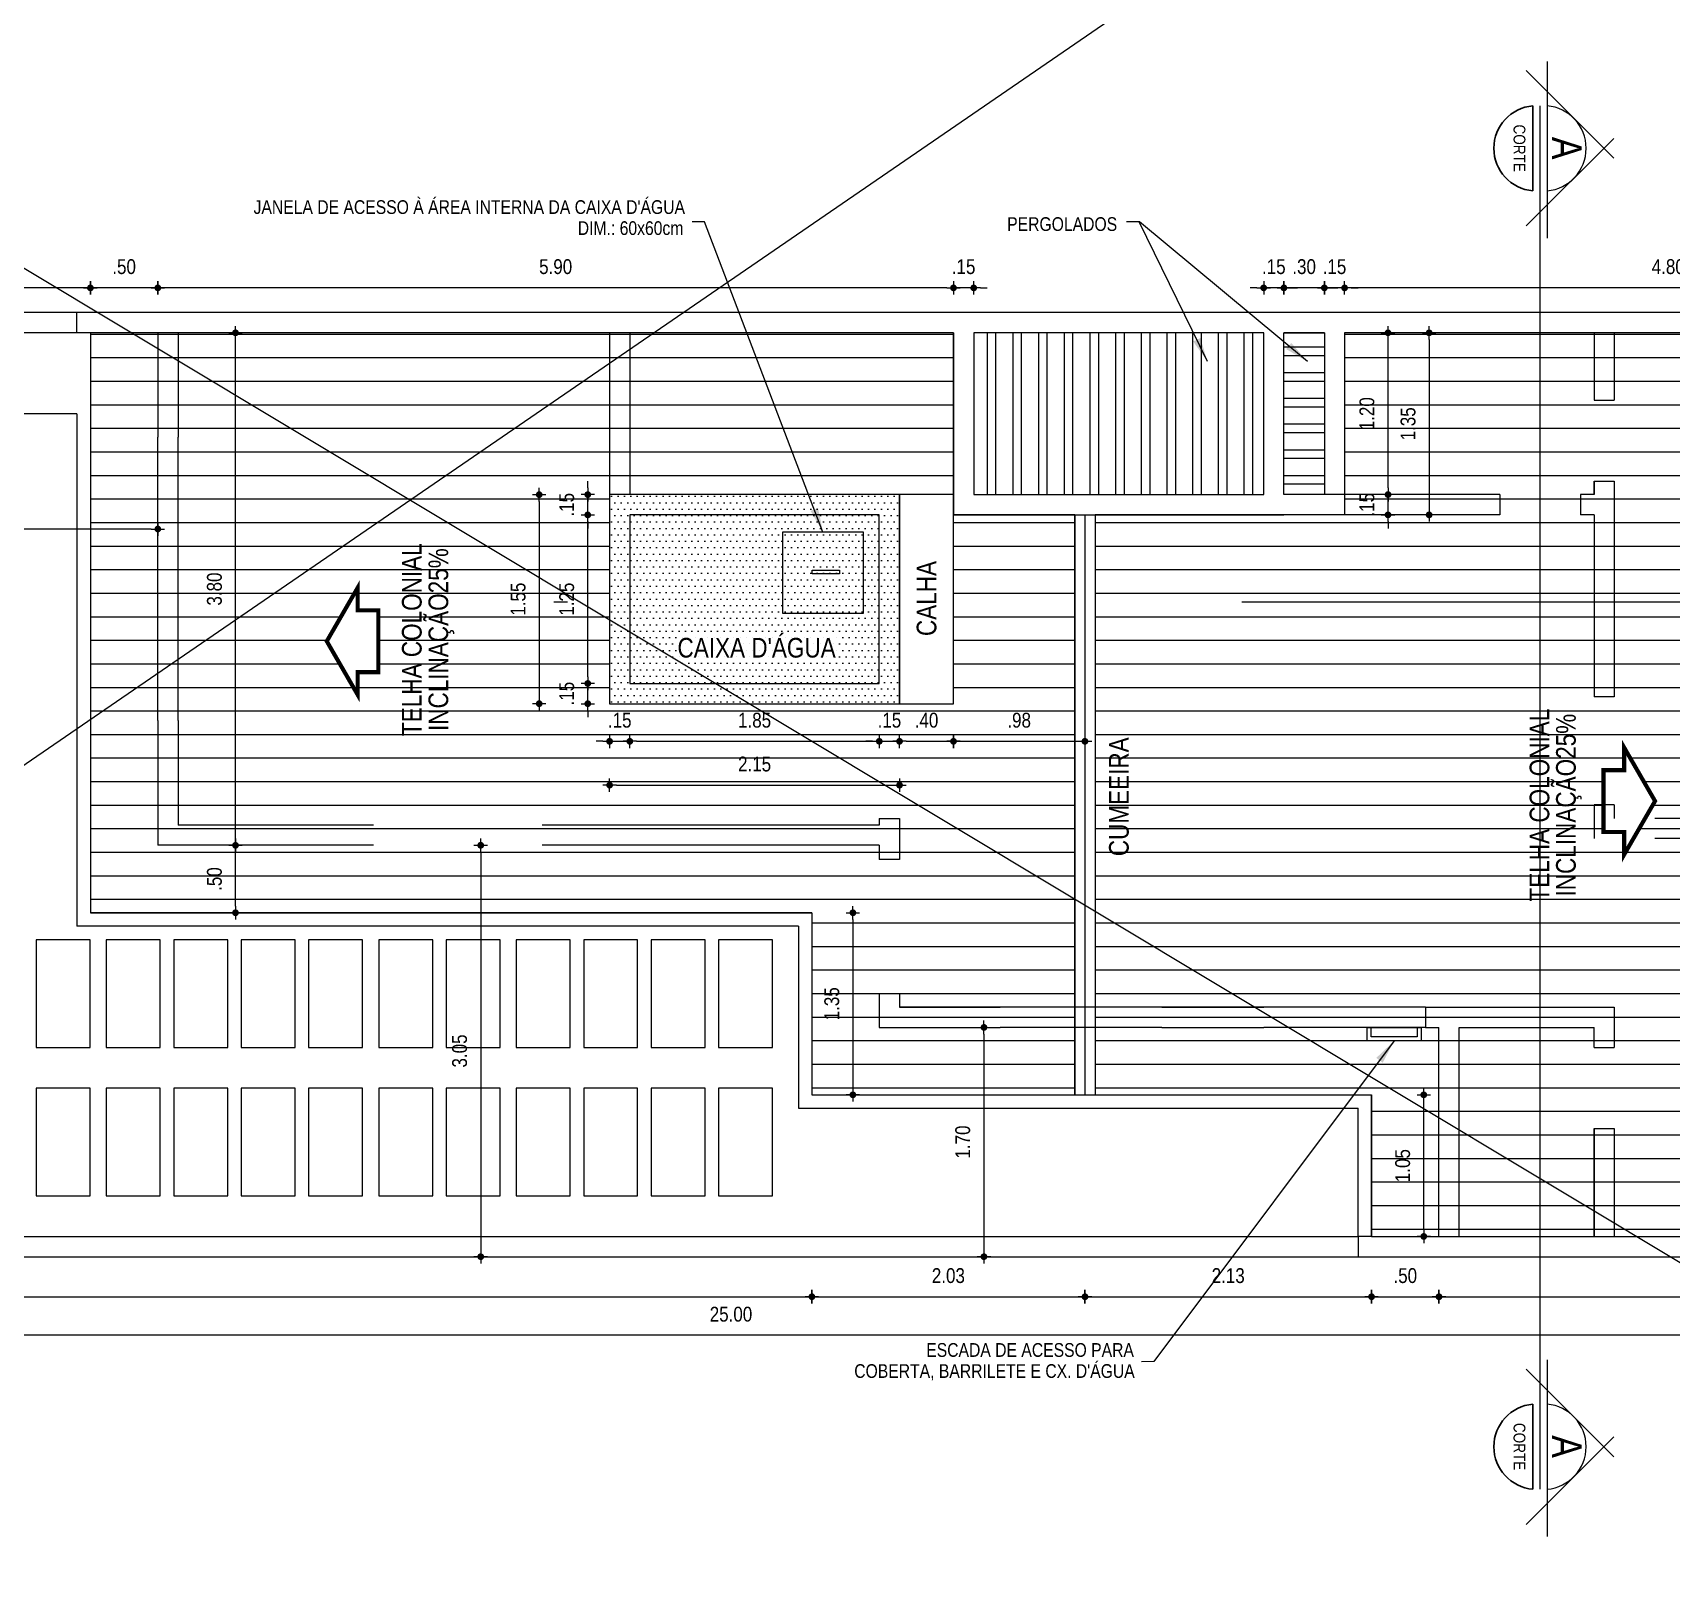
# Model space of a CAD drawing. Header units: millimetres. Extents: x 0 to 5100, y -1 to 1869.
# Drawn here: x 4791.24 to 4803.39, y 974.81 to 986.27 of the extents above; entities that cross this region are included whole.
import ezdxf
from ezdxf.enums import TextEntityAlignment as Align

# ---------------------------------------------------------------- set-up
doc = ezdxf.new("R2010")
doc.units = ezdxf.units.MM
doc.header["$LTSCALE"] = 20
for name, pattern in [('CONTINUO', [0]), ('DASHDOT', [1, 0.5, -0.25, 0, -0.25]), ('HIDDEN2', [0.1875, 0.125, -0.0625])]:
    doc.linetypes.add(name, pattern=pattern)
for name, color, linetype in [('COTA', 7, 'Continuous'), ('E-Pen-B', 5, 'Continuous'), ('E-pen-m', 6, 'Continuous'), ('E-pen-y', 2, 'Continuous'), ('E-txt-g', 3, 'Continuous'), ('ESQUQDRIA', 2, 'Continuous'), ('LAY-OUT', 6, 'Continuous'), ('LAYER1', 2, 'Continuous'), ('LAYER7', 4, 'Continuous'), ('LINHA PISO', 9, 'Continuous')]:
    doc.layers.add(name, color=color, linetype=linetype)
for name, color, linetype, lineweight in [('E-Cta-W', 7, 'Continuous', 20), ('E-Lay-9', 9, 'Continuous', 9), ('E-Pen-G', 3, 'Continuous', 30), ('E-Txt-W', 7, 'Continuous', 20)]:
    doc.layers.add(name, color=color, linetype=linetype, lineweight=lineweight)
doc.styles.add('F2', font='ARIALN.TTF')
doc.styles.add('REG60', font='romans.shx', dxfattribs={"width": 0.8, "height": 0.15})
doc.styles.add('REG80', font='romans.shx', dxfattribs={"width": 0.8, "height": 0.2})
doc.styles.get("Standard").update_dxf_attribs({"font": 'arial.ttf'})
doc.dimstyles.new('ARQUITETURA', dxfattribs={"dimtxt": 0.11, "dimasz": 0.05, "dimexe": 0.1, "dimexo": 0, "dimgap": 0.1, "dimtad": 1, "dimzin": 5, "dimdsep": 46, "dimtxsty": 'F2', "dimblk": 'COTA', "dimcen": 0, "dimse1": 1, "dimse2": 1, "dimadec": 0, "dimazin": 0, "dimtfac": 2, "dimtix": 1, "dimtmove": 2, "dimatfit": 3, "dimldrblk": 'COTA', "dimfxl": 1, "dimtolj": 1, "dimtzin": 5, "dimarcsym": 0})
doc.dimstyles.get("Standard").update_dxf_attribs({"dimtxt": 0.18, "dimasz": 0.18, "dimexe": 0.18, "dimexo": 0.0625, "dimgap": 0.09, "dimtad": 0, "dimtih": 1, "dimtoh": 1, "dimdec": 4, "dimzin": 0, "dimdsep": 46, "dimtxsty": 'Standard', "dimcen": 0.09, "dimadec": 0, "dimazin": 0, "dimtfac": 1, "dimtdec": 4, "dimtofl": 0, "dimtmove": 0, "dimatfit": 3, "dimfxl": 1, "dimtolj": 1, "dimtzin": 0, "dimarcsym": 0})
pattern_1 = [(180, (0, 0.90082), (-3e-17, -0.174625), [])]

# ---------------------------------------------------------------- blocks, each defined once
blk = doc.blocks.new('TXT-AMB75')
at = {"layer": 'E-txt-g', "style": 'REG80', "width": 0.8, "flags": 8}
blk.add_attdef('TXT', text='', height=0.2, dxfattribs=at).set_placement((0.005, 0.296), align=Align.CENTER)
at = {"layer": 'E-Txt-W', "style": 'REG60', "width": 0.8, "flags": 8}
blk.add_attdef('TXT', text='', height=0.15, dxfattribs=at).set_placement((0.005, 0.027), align=Align.CENTER)
blk = doc.blocks.new('Seta')
at = {"color": 2, "const_width": 2}
blk.add_lwpolyline([(10, 15), (10, 25.98), (25, 0), (10, -25.98), (10, -15), (0, -15), (0, 15)], close=True, dxfattribs=at)
blk = doc.blocks.new('Ind-cor_Hor')
at = {"layer": 'E-Pen-B', "color": 2}
blk.add_line((-0.35, 0), (0.35, 0), dxfattribs=at)
at = {"layer": 'E-Pen-G', "color": 7}
blk.add_line((-0.35, -0.058), (0.35, -0.058), dxfattribs=at)
blk.add_arc((0, -0.029), 0.351, 184.7802, 355.2198, dxfattribs=at)
at = {"layer": 'E-pen-y', "color": 2}
for p, q in [((-0.639, -0.114), (0.082, 0.607)), ((0.639, -0.114), (-0.082, 0.607)), ((-0.714, 0.058), (0.74, 0.058))]:
    blk.add_line(p, q, dxfattribs=at)
blk.add_arc((0, 0.029), 0.351, 4.7802, 175.2198, dxfattribs=at)
at = {"layer": 'E-Txt-W', "color": 2, "style": 'F2'}
blk.add_attdef('CORTE', text='', height=0.23, dxfattribs=at).set_placement((-0.001, 0.1), align=Align.CENTER)
at = {"layer": 'E-Txt-W', "color": 7, "style": 'F2'}
blk.add_attdef('PRANCHA', text='', height=0.075, dxfattribs=at).set_placement((-0.001, -0.179), align=Align.CENTER)
blk = doc.blocks.new('COTA')
at = {"layer": 'COTA'}
for p, q in [((-1, 0), (1, 0)), ((0, 1), (0, -1))]:
    blk.add_line(p, q, dxfattribs=at)
at = {"layer": 'COTA', "const_width": 0.5}
blk.add_lwpolyline([(-0.25, 0, 1), (0.25, 0, 1)], format="xyb", close=True, dxfattribs=at)
blk = doc.blocks.new('*D327')
at = {"color": 0, "lineweight": -2}
blk.add_line((4784.513, 976.902), (4796.963, 976.902), dxfattribs=at)
at = {"color": 0, "lineweight": -2, "xscale": 0.05, "yscale": 0.05, "zscale": 0.05, "rotation": 180}
blk.add_blockref('COTA', (4784.463, 976.902), dxfattribs=at)
at = {"color": 0, "lineweight": -2, "xscale": 0.05, "yscale": 0.05, "zscale": 0.05}
blk.add_blockref('COTA', (4797.013, 976.902), dxfattribs=at)
at = {"color": 0, "insert": (4790.738, 977.058), "char_height": 0.11, "attachment_point": 5, "style": 'F2'}
blk.add_mtext('\\A1;12.55', dxfattribs=at)
blk = doc.blocks.new('*D328')
at = {"color": 0, "lineweight": -2}
blk.add_line((4797.063, 976.902), (4798.988, 976.902), dxfattribs=at)
at = {"color": 0, "lineweight": -2, "xscale": 0.05, "yscale": 0.05, "zscale": 0.05, "rotation": 180}
blk.add_blockref('COTA', (4797.013, 976.902), dxfattribs=at)
at = {"color": 0, "lineweight": -2, "xscale": 0.05, "yscale": 0.05, "zscale": 0.05}
blk.add_blockref('COTA', (4799.038, 976.902), dxfattribs=at)
at = {"color": 0, "insert": (4798.025, 977.058), "char_height": 0.11, "attachment_point": 5, "style": 'F2'}
blk.add_mtext('\\A1;2.03', dxfattribs=at)
blk = doc.blocks.new('*D329')
at = {"color": 0, "lineweight": -2}
blk.add_line((4799.088, 976.902), (4801.113, 976.902), dxfattribs=at)
at = {"color": 0, "lineweight": -2, "xscale": 0.05, "yscale": 0.05, "zscale": 0.05, "rotation": 180}
blk.add_blockref('COTA', (4799.038, 976.902), dxfattribs=at)
at = {"color": 0, "lineweight": -2, "xscale": 0.05, "yscale": 0.05, "zscale": 0.05}
blk.add_blockref('COTA', (4801.163, 976.902), dxfattribs=at)
at = {"color": 0, "insert": (4800.1, 977.058), "char_height": 0.11, "attachment_point": 5, "style": 'F2'}
blk.add_mtext('\\A1;2.13', dxfattribs=at)
blk = doc.blocks.new('*D330')
at = {"color": 0, "lineweight": -2}
blk.add_line((4801.213, 976.902), (4801.613, 976.902), dxfattribs=at)
at = {"color": 0, "lineweight": -2, "xscale": 0.05, "yscale": 0.05, "zscale": 0.05, "rotation": 180}
blk.add_blockref('COTA', (4801.163, 976.902), dxfattribs=at)
at = {"color": 0, "lineweight": -2, "xscale": 0.05, "yscale": 0.05, "zscale": 0.05}
blk.add_blockref('COTA', (4801.663, 976.902), dxfattribs=at)
at = {"color": 0, "insert": (4801.413, 977.058), "char_height": 0.11, "attachment_point": 5, "style": 'F2'}
blk.add_mtext('\\A1;.50', dxfattribs=at)
blk = doc.blocks.new('*D331')
at = {"color": 0, "lineweight": -2}
blk.add_line((4801.713, 976.902), (4805.863, 976.902), dxfattribs=at)
at = {"color": 0, "lineweight": -2, "xscale": 0.05, "yscale": 0.05, "zscale": 0.05, "rotation": 180}
blk.add_blockref('COTA', (4801.663, 976.902), dxfattribs=at)
at = {"color": 0, "lineweight": -2, "xscale": 0.05, "yscale": 0.05, "zscale": 0.05}
blk.add_blockref('COTA', (4805.913, 976.902), dxfattribs=at)
at = {"color": 0, "insert": (4803.788, 977.058), "char_height": 0.11, "attachment_point": 5, "style": 'F2'}
blk.add_mtext('\\A1;4.25', dxfattribs=at)
blk = doc.blocks.new('*D335')
at = {"color": 0, "lineweight": -2}
blk.add_line((4808.863, 976.616), (4783.963, 976.616), dxfattribs=at)
at = {"color": 0, "lineweight": -2, "xscale": 0.05, "yscale": 0.05, "zscale": 0.05, "rotation": 180}
blk.add_blockref('COTA', (4783.913, 976.616), dxfattribs=at)
at = {"color": 0, "lineweight": -2, "xscale": 0.05, "yscale": 0.05, "zscale": 0.05}
blk.add_blockref('COTA', (4808.913, 976.616), dxfattribs=at)
at = {"color": 0, "insert": (4796.413, 976.772), "char_height": 0.11, "attachment_point": 5, "style": 'F2'}
blk.add_mtext('\\A1;25.00', dxfattribs=at)
blk = doc.blocks.new('*D343')
at = {"color": 0, "lineweight": -2}
blk.add_line((4805.713, 984.382), (4801.013, 984.382), dxfattribs=at)
at = {"color": 0, "lineweight": -2, "xscale": 0.05, "yscale": 0.05, "zscale": 0.05, "rotation": 180}
blk.add_blockref('COTA', (4800.963, 984.382), dxfattribs=at)
at = {"color": 0, "lineweight": -2, "xscale": 0.05, "yscale": 0.05, "zscale": 0.05}
blk.add_blockref('COTA', (4805.763, 984.382), dxfattribs=at)
at = {"color": 0, "insert": (4803.363, 984.539), "char_height": 0.11, "attachment_point": 5, "style": 'F2'}
blk.add_mtext('\\A1;4.80', dxfattribs=at)
blk = doc.blocks.new('*D344')
at = {"color": 0, "lineweight": -2}
for p, q in [((4800.763, 984.382), (4800.713, 984.382)), ((4800.963, 984.382), (4800.813, 984.382)), ((4801.013, 984.382), (4801.063, 984.382))]:
    blk.add_line(p, q, dxfattribs=at)
at = {"color": 0, "lineweight": -2, "xscale": 0.05, "yscale": 0.05, "zscale": 0.05}
blk.add_blockref('COTA', (4800.813, 984.382), dxfattribs=at)
at = {"color": 0, "lineweight": -2, "xscale": 0.05, "yscale": 0.05, "zscale": 0.05, "rotation": 180}
blk.add_blockref('COTA', (4800.963, 984.382), dxfattribs=at)
at = {"color": 0, "insert": (4800.888, 984.539), "char_height": 0.11, "attachment_point": 5, "style": 'F2'}
blk.add_mtext('\\A1;.15', dxfattribs=at)
blk = doc.blocks.new('*D345')
at = {"color": 0, "lineweight": -2}
for p, q in [((4800.463, 984.382), (4800.413, 984.382)), ((4800.813, 984.382), (4800.513, 984.382)), ((4800.863, 984.382), (4800.913, 984.382))]:
    blk.add_line(p, q, dxfattribs=at)
at = {"color": 0, "lineweight": -2, "xscale": 0.05, "yscale": 0.05, "zscale": 0.05}
blk.add_blockref('COTA', (4800.513, 984.382), dxfattribs=at)
at = {"color": 0, "lineweight": -2, "xscale": 0.05, "yscale": 0.05, "zscale": 0.05, "rotation": 180}
blk.add_blockref('COTA', (4800.813, 984.382), dxfattribs=at)
at = {"color": 0, "insert": (4800.663, 984.539), "char_height": 0.11, "attachment_point": 5, "style": 'F2'}
blk.add_mtext('\\A1;.30', dxfattribs=at)
blk = doc.blocks.new('*D346')
at = {"color": 0, "lineweight": -2}
for p, q in [((4800.313, 984.382), (4800.263, 984.382)), ((4800.513, 984.382), (4800.363, 984.382)), ((4800.563, 984.382), (4800.613, 984.382))]:
    blk.add_line(p, q, dxfattribs=at)
at = {"color": 0, "lineweight": -2, "xscale": 0.05, "yscale": 0.05, "zscale": 0.05}
blk.add_blockref('COTA', (4800.363, 984.382), dxfattribs=at)
at = {"color": 0, "lineweight": -2, "xscale": 0.05, "yscale": 0.05, "zscale": 0.05, "rotation": 180}
blk.add_blockref('COTA', (4800.513, 984.382), dxfattribs=at)
at = {"color": 0, "insert": (4800.438, 984.539), "char_height": 0.11, "attachment_point": 5, "style": 'F2'}
blk.add_mtext('\\A1;.15', dxfattribs=at)
blk = doc.blocks.new('*D347')
at = {"color": 0, "lineweight": -2}
for p, q in [((4798.013, 984.382), (4797.963, 984.382)), ((4798.213, 984.382), (4798.063, 984.382)), ((4798.263, 984.382), (4798.313, 984.382))]:
    blk.add_line(p, q, dxfattribs=at)
at = {"color": 0, "lineweight": -2, "xscale": 0.05, "yscale": 0.05, "zscale": 0.05}
blk.add_blockref('COTA', (4798.063, 984.382), dxfattribs=at)
at = {"color": 0, "lineweight": -2, "xscale": 0.05, "yscale": 0.05, "zscale": 0.05, "rotation": 180}
blk.add_blockref('COTA', (4798.213, 984.382), dxfattribs=at)
at = {"color": 0, "insert": (4798.138, 984.539), "char_height": 0.11, "attachment_point": 5, "style": 'F2'}
blk.add_mtext('\\A1;.15', dxfattribs=at)
blk = doc.blocks.new('*D348')
at = {"color": 0, "lineweight": -2}
blk.add_line((4798.013, 984.382), (4792.213, 984.382), dxfattribs=at)
at = {"color": 0, "lineweight": -2, "xscale": 0.05, "yscale": 0.05, "zscale": 0.05, "rotation": 180}
blk.add_blockref('COTA', (4792.163, 984.382), dxfattribs=at)
at = {"color": 0, "lineweight": -2, "xscale": 0.05, "yscale": 0.05, "zscale": 0.05}
blk.add_blockref('COTA', (4798.063, 984.382), dxfattribs=at)
at = {"color": 0, "insert": (4795.113, 984.539), "char_height": 0.11, "attachment_point": 5, "style": 'F2'}
blk.add_mtext('\\A1;5.90', dxfattribs=at)
blk = doc.blocks.new('*D349')
at = {"color": 0, "lineweight": -2}
blk.add_line((4792.113, 984.382), (4791.713, 984.382), dxfattribs=at)
at = {"color": 0, "lineweight": -2, "xscale": 0.05, "yscale": 0.05, "zscale": 0.05, "rotation": 180}
blk.add_blockref('COTA', (4791.663, 984.382), dxfattribs=at)
at = {"color": 0, "lineweight": -2, "xscale": 0.05, "yscale": 0.05, "zscale": 0.05}
blk.add_blockref('COTA', (4792.163, 984.382), dxfattribs=at)
at = {"color": 0, "insert": (4791.913, 984.539), "char_height": 0.11, "attachment_point": 5, "style": 'F2'}
blk.add_mtext('\\A1;.50', dxfattribs=at)
blk = doc.blocks.new('*D350')
at = {"color": 0, "lineweight": -2}
blk.add_line((4791.613, 984.382), (4784.513, 984.382), dxfattribs=at)
at = {"color": 0, "lineweight": -2, "xscale": 0.05, "yscale": 0.05, "zscale": 0.05, "rotation": 180}
blk.add_blockref('COTA', (4784.463, 984.382), dxfattribs=at)
at = {"color": 0, "lineweight": -2, "xscale": 0.05, "yscale": 0.05, "zscale": 0.05}
blk.add_blockref('COTA', (4791.663, 984.382), dxfattribs=at)
at = {"color": 0, "insert": (4788.063, 984.539), "char_height": 0.11, "attachment_point": 5, "style": 'F2'}
blk.add_mtext('\\A1;7.20', dxfattribs=at)
blk = doc.blocks.new('*D353')
at = {"color": 0, "lineweight": -2}
for p, q in [((4795.463, 981.02), (4795.413, 981.02)), ((4795.513, 981.02), (4795.663, 981.02)), ((4795.713, 981.02), (4795.763, 981.02))]:
    blk.add_line(p, q, dxfattribs=at)
at = {"color": 0, "lineweight": -2, "xscale": 0.05, "yscale": 0.05, "zscale": 0.05}
blk.add_blockref('COTA', (4795.513, 981.02), dxfattribs=at)
at = {"color": 0, "lineweight": -2, "xscale": 0.05, "yscale": 0.05, "zscale": 0.05, "rotation": 180}
blk.add_blockref('COTA', (4795.663, 981.02), dxfattribs=at)
at = {"color": 0, "insert": (4795.588, 981.176), "char_height": 0.11, "attachment_point": 5, "style": 'F2'}
blk.add_mtext('\\A1;.15', dxfattribs=at)
blk = doc.blocks.new('*D354')
at = {"color": 0, "lineweight": -2}
blk.add_line((4795.713, 981.02), (4797.463, 981.02), dxfattribs=at)
at = {"color": 0, "lineweight": -2, "xscale": 0.05, "yscale": 0.05, "zscale": 0.05, "rotation": 180}
blk.add_blockref('COTA', (4795.663, 981.02), dxfattribs=at)
at = {"color": 0, "lineweight": -2, "xscale": 0.05, "yscale": 0.05, "zscale": 0.05}
blk.add_blockref('COTA', (4797.513, 981.02), dxfattribs=at)
at = {"color": 0, "insert": (4796.588, 981.176), "char_height": 0.11, "attachment_point": 5, "style": 'F2'}
blk.add_mtext('\\A1;1.85', dxfattribs=at)
blk = doc.blocks.new('*D355')
at = {"color": 0, "lineweight": -2}
for p, q in [((4797.463, 981.02), (4797.413, 981.02)), ((4797.513, 981.02), (4797.663, 981.02)), ((4797.713, 981.02), (4797.763, 981.02))]:
    blk.add_line(p, q, dxfattribs=at)
at = {"color": 0, "lineweight": -2, "xscale": 0.05, "yscale": 0.05, "zscale": 0.05}
blk.add_blockref('COTA', (4797.513, 981.02), dxfattribs=at)
at = {"color": 0, "lineweight": -2, "xscale": 0.05, "yscale": 0.05, "zscale": 0.05, "rotation": 180}
blk.add_blockref('COTA', (4797.663, 981.02), dxfattribs=at)
at = {"color": 0, "insert": (4797.588, 981.176), "char_height": 0.11, "attachment_point": 5, "style": 'F2'}
blk.add_mtext('\\A1;.15', dxfattribs=at)
blk = doc.blocks.new('*D356')
at = {"color": 0, "lineweight": -2}
blk.add_line((4797.713, 981.02), (4798.013, 981.02), dxfattribs=at)
at = {"color": 0, "lineweight": -2, "xscale": 0.05, "yscale": 0.05, "zscale": 0.05, "rotation": 180}
blk.add_blockref('COTA', (4797.663, 981.02), dxfattribs=at)
at = {"color": 0, "lineweight": -2, "xscale": 0.05, "yscale": 0.05, "zscale": 0.05}
blk.add_blockref('COTA', (4798.063, 981.02), dxfattribs=at)
at = {"color": 0, "insert": (4797.863, 981.176), "char_height": 0.11, "attachment_point": 5, "style": 'F2'}
blk.add_mtext('\\A1;.40', dxfattribs=at)
blk = doc.blocks.new('*D357')
at = {"color": 0, "lineweight": -2}
blk.add_line((4798.113, 981.02), (4798.988, 981.02), dxfattribs=at)
at = {"color": 0, "lineweight": -2, "xscale": 0.05, "yscale": 0.05, "zscale": 0.05, "rotation": 180}
blk.add_blockref('COTA', (4798.063, 981.02), dxfattribs=at)
at = {"color": 0, "lineweight": -2, "xscale": 0.05, "yscale": 0.05, "zscale": 0.05}
blk.add_blockref('COTA', (4799.038, 981.02), dxfattribs=at)
at = {"color": 0, "insert": (4798.55, 981.176), "char_height": 0.11, "attachment_point": 5, "style": 'F2'}
blk.add_mtext('\\A1;.98', dxfattribs=at)
blk = doc.blocks.new('*D358')
at = {"color": 0, "lineweight": -2}
for p, q in [((4795.351, 981.499), (4795.351, 981.549)), ((4795.351, 981.299), (4795.351, 981.449)), ((4795.351, 981.249), (4795.351, 981.199))]:
    blk.add_line(p, q, dxfattribs=at)
at = {"color": 0, "lineweight": -2, "xscale": 0.05, "yscale": 0.05, "zscale": 0.05}
for p, rotation in [((4795.351, 981.449), 270), ((4795.351, 981.299), 90)]:
    blk.add_blockref('COTA', p, dxfattribs=dict(at, rotation=rotation))
at = {"color": 0, "insert": (4795.195, 981.374), "char_height": 0.11, "attachment_point": 5, "rotation": 90, "style": 'F2'}
blk.add_mtext('\\A1;.15', dxfattribs=at)
blk = doc.blocks.new('*D359')
at = {"color": 0, "lineweight": -2}
blk.add_line((4795.351, 981.499), (4795.351, 982.649), dxfattribs=at)
at = {"color": 0, "lineweight": -2, "xscale": 0.05, "yscale": 0.05, "zscale": 0.05}
for p, rotation in [((4795.351, 982.699), 90), ((4795.351, 981.449), 270)]:
    blk.add_blockref('COTA', p, dxfattribs=dict(at, rotation=rotation))
at = {"color": 0, "insert": (4795.195, 982.074), "char_height": 0.11, "attachment_point": 5, "rotation": 90, "style": 'F2'}
blk.add_mtext('\\A1;1.25', dxfattribs=at)
blk = doc.blocks.new('*D360')
at = {"color": 0, "lineweight": -2}
for p, q in [((4795.351, 982.899), (4795.351, 982.949)), ((4795.351, 982.699), (4795.351, 982.849)), ((4795.351, 982.649), (4795.351, 982.599))]:
    blk.add_line(p, q, dxfattribs=at)
at = {"color": 0, "lineweight": -2, "xscale": 0.05, "yscale": 0.05, "zscale": 0.05}
for p, rotation in [((4795.351, 982.849), 270), ((4795.351, 982.699), 90)]:
    blk.add_blockref('COTA', p, dxfattribs=dict(at, rotation=rotation))
at = {"color": 0, "insert": (4795.195, 982.774), "char_height": 0.11, "attachment_point": 5, "rotation": 90, "style": 'F2'}
blk.add_mtext('\\A1;.15', dxfattribs=at)
blk = doc.blocks.new('*D361')
at = {"color": 0, "lineweight": -2}
blk.add_line((4794.991, 982.799), (4794.991, 981.349), dxfattribs=at)
at = {"color": 0, "lineweight": -2, "xscale": 0.05, "yscale": 0.05, "zscale": 0.05}
for p, rotation in [((4794.991, 982.849), 90), ((4794.991, 981.299), 270)]:
    blk.add_blockref('COTA', p, dxfattribs=dict(at, rotation=rotation))
at = {"color": 0, "insert": (4794.835, 982.074), "char_height": 0.11, "attachment_point": 5, "rotation": 90, "style": 'F2'}
blk.add_mtext('\\A1;1.55', dxfattribs=at)
blk = doc.blocks.new('*D362')
at = {"color": 0, "lineweight": -2}
blk.add_line((4795.563, 980.695), (4797.613, 980.695), dxfattribs=at)
at = {"color": 0, "lineweight": -2, "xscale": 0.05, "yscale": 0.05, "zscale": 0.05, "rotation": 180}
blk.add_blockref('COTA', (4795.513, 980.695), dxfattribs=at)
at = {"color": 0, "lineweight": -2, "xscale": 0.05, "yscale": 0.05, "zscale": 0.05}
blk.add_blockref('COTA', (4797.663, 980.695), dxfattribs=at)
at = {"color": 0, "insert": (4796.588, 980.851), "char_height": 0.11, "attachment_point": 5, "style": 'F2'}
blk.add_mtext('\\A1;2.15', dxfattribs=at)
blk = doc.blocks.new('*D363')
at = {"color": 0, "lineweight": -2}
blk.add_line((4792.739, 979.799), (4792.739, 980.199), dxfattribs=at)
at = {"color": 0, "lineweight": -2, "xscale": 0.05, "yscale": 0.05, "zscale": 0.05}
for p, rotation in [((4792.739, 980.249), 90), ((4792.739, 979.749), 270)]:
    blk.add_blockref('COTA', p, dxfattribs=dict(at, rotation=rotation))
at = {"color": 0, "insert": (4792.583, 979.999), "char_height": 0.11, "attachment_point": 5, "rotation": 90, "style": 'F2'}
blk.add_mtext('\\A1;.50', dxfattribs=at)
blk = doc.blocks.new('*D364')
at = {"color": 0, "lineweight": -2}
blk.add_line((4792.739, 980.299), (4792.739, 983.999), dxfattribs=at)
at = {"color": 0, "lineweight": -2, "xscale": 0.05, "yscale": 0.05, "zscale": 0.05}
for p, rotation in [((4792.739, 984.049), 90), ((4792.739, 980.249), 270)]:
    blk.add_blockref('COTA', p, dxfattribs=dict(at, rotation=rotation))
at = {"color": 0, "insert": (4792.583, 982.149), "char_height": 0.11, "attachment_point": 5, "rotation": 90, "style": 'F2'}
blk.add_mtext('\\A1;3.80', dxfattribs=at)
blk = doc.blocks.new('*D365')
at = {"color": 0, "lineweight": -2}
blk.add_line((4797.317, 979.699), (4797.317, 978.449), dxfattribs=at)
at = {"color": 0, "lineweight": -2, "xscale": 0.05, "yscale": 0.05, "zscale": 0.05}
for p, rotation in [((4797.317, 979.749), 90), ((4797.317, 978.399), 270)]:
    blk.add_blockref('COTA', p, dxfattribs=dict(at, rotation=rotation))
at = {"color": 0, "insert": (4797.161, 979.074), "char_height": 0.11, "attachment_point": 5, "rotation": 90, "style": 'F2'}
blk.add_mtext('\\A1;1.35', dxfattribs=at)
blk = doc.blocks.new('*D366')
at = {"color": 0, "lineweight": -2}
blk.add_line((4801.55, 977.399), (4801.55, 978.349), dxfattribs=at)
at = {"color": 0, "lineweight": -2, "xscale": 0.05, "yscale": 0.05, "zscale": 0.05}
for p, rotation in [((4801.55, 978.399), 90), ((4801.55, 977.349), 270)]:
    blk.add_blockref('COTA', p, dxfattribs=dict(at, rotation=rotation))
at = {"color": 0, "insert": (4801.394, 977.874), "char_height": 0.11, "attachment_point": 5, "rotation": 90, "style": 'F2'}
blk.add_mtext('\\A1;1.05', dxfattribs=at)
blk = doc.blocks.new('*D370')
at = {"color": 0, "lineweight": -2}
for p, q in [((4801.285, 982.899), (4801.285, 982.949)), ((4801.285, 982.699), (4801.285, 982.849)), ((4801.285, 982.649), (4801.285, 982.599))]:
    blk.add_line(p, q, dxfattribs=at)
at = {"color": 0, "lineweight": -2, "xscale": 0.05, "yscale": 0.05, "zscale": 0.05}
for p, rotation in [((4801.285, 982.849), 270), ((4801.285, 982.699), 90)]:
    blk.add_blockref('COTA', p, dxfattribs=dict(at, rotation=rotation))
at = {"color": 0, "insert": (4801.129, 982.774), "char_height": 0.11, "attachment_point": 5, "rotation": 90, "style": 'F2'}
blk.add_mtext('\\A1;.15', dxfattribs=at)
blk = doc.blocks.new('*D371')
at = {"color": 0, "lineweight": -2}
blk.add_line((4801.285, 982.899), (4801.285, 983.999), dxfattribs=at)
at = {"color": 0, "lineweight": -2, "xscale": 0.05, "yscale": 0.05, "zscale": 0.05}
for p, rotation in [((4801.285, 984.049), 90), ((4801.285, 982.849), 270)]:
    blk.add_blockref('COTA', p, dxfattribs=dict(at, rotation=rotation))
at = {"color": 0, "insert": (4801.129, 983.449), "char_height": 0.11, "attachment_point": 5, "rotation": 90, "style": 'F2'}
blk.add_mtext('\\A1;1.20', dxfattribs=at)
blk = doc.blocks.new('*D372')
at = {"color": 0, "lineweight": -2}
blk.add_line((4801.59, 983.999), (4801.59, 982.749), dxfattribs=at)
at = {"color": 0, "lineweight": -2, "xscale": 0.05, "yscale": 0.05, "zscale": 0.05}
for p, rotation in [((4801.59, 984.049), 90), ((4801.59, 982.699), 270)]:
    blk.add_blockref('COTA', p, dxfattribs=dict(at, rotation=rotation))
at = {"color": 0, "insert": (4801.434, 983.374), "char_height": 0.11, "attachment_point": 5, "rotation": 90, "style": 'F2'}
blk.add_mtext('\\A1;1.35', dxfattribs=at)
blk = doc.blocks.new('*D499')
at = {"color": 0, "lineweight": -2}
blk.add_line((4798.289, 978.849), (4798.289, 977.249), dxfattribs=at)
at = {"color": 0, "lineweight": -2, "xscale": 0.05, "yscale": 0.05, "zscale": 0.05}
for p, rotation in [((4798.289, 978.899), 90), ((4798.289, 977.199), 270)]:
    blk.add_blockref('COTA', p, dxfattribs=dict(at, rotation=rotation))
at = {"color": 0, "insert": (4798.132, 978.049), "char_height": 0.11, "attachment_point": 5, "rotation": 90, "style": 'F2'}
blk.add_mtext('\\A1;1.70', dxfattribs=at)
blk = doc.blocks.new('*D501')
at = {"color": 0, "lineweight": -2}
blk.add_line((4792.113, 982.594), (4783.963, 982.594), dxfattribs=at)
at = {"color": 0, "lineweight": -2, "xscale": 0.05, "yscale": 0.05, "zscale": 0.05, "rotation": 180}
blk.add_blockref('COTA', (4783.913, 982.594), dxfattribs=at)
at = {"color": 0, "lineweight": -2, "xscale": 0.05, "yscale": 0.05, "zscale": 0.05}
blk.add_blockref('COTA', (4792.163, 982.594), dxfattribs=at)
at = {"color": 0, "insert": (4788.038, 982.75), "char_height": 0.11, "attachment_point": 5, "style": 'F2'}
blk.add_mtext('\\A1;8.25', dxfattribs=at)
blk = doc.blocks.new('*D502')
at = {"color": 0, "lineweight": -2}
blk.add_line((4794.557, 980.199), (4794.557, 977.249), dxfattribs=at)
at = {"color": 0, "lineweight": -2, "xscale": 0.05, "yscale": 0.05, "zscale": 0.05}
for p, rotation in [((4794.557, 980.249), 90), ((4794.557, 977.199), 270)]:
    blk.add_blockref('COTA', p, dxfattribs=dict(at, rotation=rotation))
at = {"color": 0, "insert": (4794.401, 978.724), "char_height": 0.11, "attachment_point": 5, "rotation": 90, "style": 'F2'}
blk.add_mtext('\\A1;3.05', dxfattribs=at)

msp = doc.modelspace()

# ---------------------------------------------------------------- hatches: boundary and pattern name
at = {"layer": 'E-pen-m'}
h = msp.add_hatch(dxfattribs=at)
h.set_pattern_fill('DOTS', color=6, scale=0.03, style=0)
h.paths.add_polyline_path([(4795.513, 981.299), (4797.663, 981.299), (4797.663, 982.849), (4795.513, 982.849)])
h.paths.add_polyline_path([(4795.969, 981.592), (4797.236, 981.592), (4797.236, 981.871), (4795.969, 981.871)], flags=24)
at = {"layer": 'ESQUQDRIA', "linetype": 'Continuous', "ltscale": 0.2}
h = msp.add_hatch(dxfattribs=at)
h.set_pattern_fill('ANSI32', scale=0.02, angle=45, style=0)
h.set_pattern_definition([(90, (0, 0.90082), (-0.1905, 1e-17), []), (90, (0.0635, 0.96432), (-0.1905, 1e-17), [])])
h.paths.add_polyline_path([(4800.363, 984.049), (4798.213, 984.049), (4798.213, 982.849), (4800.363, 982.849)])
h = msp.add_hatch(dxfattribs=at)
h.set_pattern_fill('ANSI32', scale=0.02, angle=135, style=0)
h.set_pattern_definition([(180, (0, 0.90082), (-1e-17, -0.1905), []), (180, (-0.0635, 0.96432), (-1e-17, -0.1905), [])])
h.paths.add_polyline_path([(4800.813, 984.049), (4800.513, 984.049), (4800.513, 982.849), (4800.813, 982.849)])
at = {"layer": 'LAYER7', "linetype": 'Continuous'}
h = msp.add_hatch(dxfattribs=at)
h.set_pattern_fill('ANSI31', color=8, scale=0.055, angle=135, style=0)
h.set_pattern_definition(pattern_1)
h.paths.add_polyline_path([(4791.663, 984.049), (4791.663, 979.749), (4797.013, 979.749), (4797.013, 978.399), (4798.963, 978.399), (4798.963, 982.699), (4798.063, 982.699), (4798.063, 984.049)])
h.paths.add_polyline_path([(4794.16, 981.022), (4794.16, 982.527), (4793.933, 982.527), (4793.933, 981.022)], flags=24)
h.paths.add_polyline_path([(4794.413, 981.042), (4794.413, 982.507), (4794.082, 982.507), (4794.082, 981.042)], flags=24)
h.paths.add_polyline_path([(4793.645, 981.533), (4793.645, 981.365), (4793.416, 981.762), (4793.645, 982.159), (4793.645, 981.991), (4793.798, 981.991), (4793.798, 981.533)], flags=16)
h.paths.add_polyline_path([(4795.513, 981.299), (4797.663, 981.299), (4797.663, 982.849), (4795.513, 982.849)], flags=16)
h.paths.add_polyline_path([(4797.663, 981.299), (4798.063, 981.299), (4798.063, 982.849), (4797.663, 982.849)], flags=16)
h.paths.add_polyline_path([(4792.697, 981.999), (4792.697, 982.3), (4792.468, 982.3), (4792.468, 981.999)], flags=24)
h.paths.add_polyline_path([(4792.697, 979.881), (4792.697, 980.111), (4792.468, 980.111), (4792.468, 979.881)], flags=24)
h.paths.add_polyline_path([(4794.949, 981.92), (4794.949, 982.22), (4794.72, 982.22), (4794.72, 981.92)], flags=24)
h.paths.add_polyline_path([(4795.309, 981.92), (4795.309, 982.22), (4795.08, 982.22), (4795.08, 981.92)], flags=24)
h.paths.add_polyline_path([(4795.309, 981.256), (4795.309, 981.486), (4795.08, 981.486), (4795.08, 981.256)], flags=24)
h.paths.add_polyline_path([(4795.309, 982.656), (4795.309, 982.886), (4795.08, 982.886), (4795.08, 982.656)], flags=24)
h.paths.add_polyline_path([(4796.433, 981.062), (4796.734, 981.062), (4796.734, 981.291), (4796.433, 981.291)], flags=24)
h.paths.add_polyline_path([(4796.438, 980.737), (4796.739, 980.737), (4796.739, 980.966), (4796.438, 980.966)], flags=24)
h.paths.add_polyline_path([(4795.469, 981.062), (4795.7, 981.062), (4795.7, 981.291), (4795.469, 981.291)], flags=24)
h.paths.add_polyline_path([(4798.432, 981.062), (4798.662, 981.062), (4798.662, 981.291), (4798.432, 981.291)], flags=24)
h.paths.add_polyline_path([(4797.469, 981.062), (4797.7, 981.062), (4797.7, 981.291), (4797.469, 981.291)], flags=24)
h.paths.add_polyline_path([(4797.745, 981.062), (4797.975, 981.062), (4797.975, 981.291), (4797.745, 981.291)], flags=24)
h.paths.add_polyline_path([(4797.275, 978.92), (4797.275, 979.22), (4797.046, 979.22), (4797.046, 978.92)], flags=24)
h = msp.add_hatch(dxfattribs=at)
h.set_pattern_fill('ANSI31', color=8, scale=0.055, angle=135, style=0)
h.set_pattern_definition(pattern_1)
h.paths.add_polyline_path([(4799.113, 982.699), (4799.113, 978.399), (4801.163, 978.399), (4801.163, 977.349), (4806.413, 977.349), (4806.413, 984.049), (4800.963, 984.049), (4800.963, 982.699)])
h.paths.add_polyline_path([(4799.402, 980.13), (4799.402, 981.087), (4799.176, 981.087), (4799.176, 980.13)], flags=24)
h.paths.add_polyline_path([(4802.521, 979.795), (4802.521, 981.299), (4802.295, 981.299), (4802.295, 979.795)], flags=24)
h.paths.add_polyline_path([(4802.774, 979.814), (4802.774, 981.28), (4802.444, 981.28), (4802.444, 979.814)], flags=24)
h.paths.add_polyline_path([(4803.036, 980.806), (4803.036, 980.974), (4803.265, 980.577), (4803.036, 980.18), (4803.036, 980.347), (4802.883, 980.347), (4802.883, 980.806)], flags=16)
h.paths.add_polyline_path([(4801.243, 983.295), (4801.243, 983.595), (4801.014, 983.595), (4801.014, 983.295)], flags=24)
h.paths.add_polyline_path([(4801.548, 983.22), (4801.548, 983.52), (4801.319, 983.52), (4801.319, 983.22)], flags=24)
h.paths.add_polyline_path([(4801.243, 982.656), (4801.243, 982.886), (4801.014, 982.886), (4801.014, 982.656)], flags=24)
h.paths.add_polyline_path([(4805.416, 980.55), (4805.416, 980.85), (4805.187, 980.85), (4805.187, 980.55)], flags=24)
h.paths.add_polyline_path([(4801.508, 977.72), (4801.508, 978.02), (4801.279, 978.02), (4801.279, 977.72)], flags=24)

# ---------------------------------------------------------------- linework, layer by layer
at = {"color": 2}
for p, q in [((4846.055, 1018.507), (4745.992, 949.841)), ((4739.866, 1015.334), (4854.223, 946.668)), ((4798.963, 982.699), (4798.963, 978.399)), ((4799.113, 982.699), (4799.113, 978.399)), ((4801.063, 977.349), (4801.063, 977.199)), ((4801.163, 977.349), (4801.063, 977.349))]:
    msp.add_line(p, q, dxfattribs=at)
at = {"color": 2, "linetype": 'DASHDOT'}
for p, q in [((4802.412, 985.732), (4802.412, 975.831)), ((4810.2, 982.053), (4780.439, 982.053))]:
    msp.add_line(p, q, dxfattribs=at)
at = {"color": 2, "linetype": 'CONTINUO'}
for p, q in [((4806.513, 984.199), (4791.563, 984.199)), ((4791.563, 984.049), (4791.563, 984.199)), ((4791.663, 984.049), (4791.563, 984.049)), ((4791.663, 984.049), (4791.663, 979.749)), ((4798.063, 984.049), (4791.663, 984.049)), ((4800.363, 984.049), (4798.213, 984.049)), ((4800.813, 984.049), (4800.513, 984.049)), ((4806.413, 984.049), (4800.963, 984.049)), ((4797.013, 979.749), (4791.663, 979.749)), ((4797.013, 979.749), (4797.013, 978.399)), ((4797.013, 978.399), (4801.163, 978.399)), ((4801.163, 977.349), (4801.163, 978.399)), ((4801.163, 977.349), (4806.513, 977.349)), ((4801.063, 977.199), (4806.513, 977.199))]:
    msp.add_line(p, q, dxfattribs=at)
at = {"color": 8, "linetype": 'HIDDEN2'}
for p, q in [((4792.163, 984.049), (4792.163, 983.274)), ((4792.313, 984.049), (4792.313, 983.274)), ((4792.313, 984.049), (4792.313, 983.274)), ((4795.513, 984.049), (4795.513, 982.699)), ((4795.663, 984.049), (4795.663, 982.849)), ((4802.813, 984.049), (4802.813, 983.549)), ((4802.963, 984.049), (4802.963, 983.549)), ((4802.813, 983.549), (4802.963, 983.549)), ((4792.163, 981.174), (4792.163, 983.274)), ((4792.313, 981.174), (4792.313, 983.274)), ((4802.813, 982.949), (4802.813, 982.849)), ((4802.813, 982.849), (4802.813, 982.949)), ((4802.813, 982.949), (4802.963, 982.949)), ((4802.963, 982.949), (4802.963, 981.349)), ((4802.113, 982.849), (4800.513, 982.849)), ((4802.113, 982.849), (4802.113, 982.699)), ((4802.813, 982.849), (4802.713, 982.849)), ((4802.813, 982.849), (4802.713, 982.849)), ((4802.713, 982.849), (4802.713, 982.699)), ((4802.113, 982.699), (4800.363, 982.699)), ((4802.813, 982.699), (4802.713, 982.699)), ((4802.813, 982.699), (4802.813, 981.349)), ((4802.963, 981.349), (4802.813, 981.349)), ((4792.163, 981.174), (4792.163, 980.249)), ((4792.313, 981.174), (4792.313, 980.399)), ((4802.813, 980.549), (4802.813, 980.299)), ((4802.963, 980.549), (4802.813, 980.549)), ((4802.963, 980.549), (4802.963, 980.449)), ((4797.513, 980.399), (4792.313, 980.399)), ((4797.513, 980.449), (4797.513, 980.399)), ((4797.513, 980.449), (4797.663, 980.449)), ((4797.663, 980.449), (4797.663, 980.144)), ((4805.763, 980.449), (4802.963, 980.449)), ((4797.513, 980.249), (4792.163, 980.249)), ((4797.513, 980.249), (4797.513, 980.144)), ((4805.763, 980.299), (4802.813, 980.299)), ((4797.663, 980.144), (4797.513, 980.144)), ((4797.663, 979.149), (4797.513, 979.149)), ((4797.513, 979.149), (4797.513, 978.899)), ((4797.663, 979.149), (4797.663, 979.049)), ((4797.663, 979.049), (4798.408, 979.049)), ((4798.408, 979.049), (4797.663, 979.049)), ((4799.608, 979.049), (4798.408, 979.049)), ((4799.608, 979.049), (4800.363, 979.049)), ((4800.363, 979.049), (4799.608, 979.049)), ((4801.563, 979.049), (4800.363, 979.049)), ((4801.563, 979.049), (4802.963, 979.049)), ((4801.563, 979.049), (4802.963, 979.049)), ((4801.563, 979.049), (4801.563, 978.899)), ((4802.963, 979.049), (4802.963, 978.749)), ((4797.513, 978.899), (4798.408, 978.899)), ((4799.608, 978.899), (4798.408, 978.899)), ((4799.608, 978.899), (4800.363, 978.899)), ((4801.563, 978.899), (4800.363, 978.899)), ((4801.563, 978.899), (4801.663, 978.899)), ((4801.663, 977.349), (4801.663, 978.899)), ((4801.813, 978.899), (4802.813, 978.899)), ((4801.813, 977.349), (4801.813, 978.899)), ((4802.813, 978.749), (4802.813, 978.899)), ((4802.813, 978.749), (4802.963, 978.749)), ((4802.813, 978.149), (4802.813, 977.349)), ((4802.813, 977.349), (4802.813, 978.149)), ((4802.813, 978.149), (4802.963, 978.149)), ((4802.963, 978.149), (4802.963, 977.349))]:
    msp.add_line(p, q, dxfattribs=at)
at = {"color": 8}
msp.add_line((4799.038, 982.699), (4799.038, 978.399), dxfattribs=at)
at = {"color": 2}
for points in [[(4791.663, 984.049), (4791.663, 979.749), (4797.013, 979.749), (4797.013, 978.399), (4798.963, 978.399), (4798.963, 982.699), (4798.063, 982.699), (4798.063, 984.049), (4791.663, 984.049)], [(4799.113, 982.699), (4799.113, 978.399), (4801.163, 978.399), (4801.163, 977.349), (4806.413, 977.349), (4806.413, 984.049), (4800.963, 984.049), (4800.963, 982.699), (4799.113, 982.699)]]:
    msp.add_lwpolyline(points, dxfattribs=at)
at = {"color": 2, "linetype": 'CONTINUO'}
for points in [[(4798.063, 984.049), (4798.063, 982.699), (4800.513, 982.699)], [(4800.363, 982.849), (4800.363, 984.049)], [(4800.963, 984.049), (4800.963, 982.699), (4800.363, 982.699)], [(4800.513, 982.849), (4800.513, 984.049)]]:
    msp.add_lwpolyline(points, dxfattribs=at)
for points in [[(4798.213, 982.849), (4800.363, 982.849), (4800.363, 984.049), (4798.213, 984.049)], [(4800.813, 982.849), (4800.513, 982.849), (4800.513, 984.049), (4800.813, 984.049)]]:
    msp.add_lwpolyline(points, close=True, dxfattribs=at)
at = {"color": 5, "linetype": 'CONTINUO'}
for points in [[(4795.513, 981.299), (4797.663, 981.299), (4797.663, 982.849), (4795.513, 982.849)], [(4795.663, 981.449), (4797.513, 981.449), (4797.513, 982.699), (4795.663, 982.699)]]:
    msp.add_lwpolyline(points, close=True, dxfattribs=at)
at = {"color": 7, "linetype": 'CONTINUO'}
msp.add_lwpolyline([(4797.663, 981.299), (4798.063, 981.299), (4798.063, 982.849), (4797.663, 982.849)], close=True, dxfattribs=at)
at = {"color": 8}
for points in [[(4797.395, 982.571), (4796.795, 982.571), (4796.795, 981.971), (4797.395, 981.971)], [(4797.014, 982.288), (4797.217, 982.288), (4797.217, 982.261), (4797.014, 982.261)]]:
    msp.add_lwpolyline(points, close=True, dxfattribs=at)
at = {"color": 8, "linetype": 'HIDDEN2'}
for points in [[(4791.661, 978.749), (4791.661, 979.549), (4791.261, 979.549), (4791.261, 978.749)], [(4792.181, 978.749), (4792.181, 979.549), (4791.781, 979.549), (4791.781, 978.749)], [(4792.681, 978.749), (4792.681, 979.549), (4792.281, 979.549), (4792.281, 978.749)], [(4793.181, 978.749), (4793.181, 979.549), (4792.781, 979.549), (4792.781, 978.749)], [(4793.681, 978.749), (4793.681, 979.549), (4793.281, 979.549), (4793.281, 978.749)], [(4794.201, 978.749), (4794.201, 979.549), (4793.801, 979.549), (4793.801, 978.749)], [(4794.701, 978.749), (4794.701, 979.549), (4794.301, 979.549), (4794.301, 978.749)], [(4795.221, 978.749), (4795.221, 979.549), (4794.821, 979.549), (4794.821, 978.749)], [(4795.721, 978.749), (4795.721, 979.549), (4795.321, 979.549), (4795.321, 978.749)], [(4796.221, 978.749), (4796.221, 979.549), (4795.821, 979.549), (4795.821, 978.749)], [(4796.721, 978.749), (4796.721, 979.549), (4796.321, 979.549), (4796.321, 978.749)], [(4791.661, 977.649), (4791.661, 978.449), (4791.261, 978.449), (4791.261, 977.649)], [(4792.181, 977.649), (4792.181, 978.449), (4791.781, 978.449), (4791.781, 977.649)], [(4792.681, 977.649), (4792.681, 978.449), (4792.281, 978.449), (4792.281, 977.649)], [(4793.181, 977.649), (4793.181, 978.449), (4792.781, 978.449), (4792.781, 977.649)], [(4793.681, 977.649), (4793.681, 978.449), (4793.281, 978.449), (4793.281, 977.649)], [(4794.201, 977.649), (4794.201, 978.449), (4793.801, 978.449), (4793.801, 977.649)], [(4794.701, 977.649), (4794.701, 978.449), (4794.301, 978.449), (4794.301, 977.649)], [(4795.221, 977.649), (4795.221, 978.449), (4794.821, 978.449), (4794.821, 977.649)], [(4795.721, 977.649), (4795.721, 978.449), (4795.321, 978.449), (4795.321, 977.649)], [(4796.221, 977.649), (4796.221, 978.449), (4795.821, 978.449), (4795.821, 977.649)], [(4796.721, 977.649), (4796.721, 978.449), (4796.321, 978.449), (4796.321, 977.649)]]:
    msp.add_lwpolyline(points, close=True, dxfattribs=at)
at = {"color": 4}
for points in [[(4801.53, 978.799), (4801.13, 978.799), (4801.13, 978.899), (4801.53, 978.899)], [(4801.5, 978.829), (4801.16, 978.829), (4801.16, 978.899), (4801.5, 978.899)]]:
    msp.add_lwpolyline(points, close=True, dxfattribs=at)
at = {"layer": 'LAY-OUT', "color": 7}
for p, q in [((4791.563, 984.199), (4784.463, 984.199)), ((4791.563, 984.049), (4784.463, 984.049)), ((4784.463, 977.349), (4801.063, 977.349)), ((4783.913, 977.199), (4801.063, 977.199))]:
    msp.add_line(p, q, dxfattribs=at)
at = {"layer": 'LINHA PISO', "color": 8, "ltscale": 0.5}
for p, q in [((4791.563, 983.449), (4788.497, 983.449)), ((4791.563, 983.449), (4791.563, 979.649)), ((4796.913, 979.649), (4791.563, 979.649)), ((4796.913, 979.649), (4796.913, 978.299)), ((4796.913, 978.299), (4801.063, 978.299)), ((4801.063, 977.349), (4801.063, 978.299))]:
    msp.add_line(p, q, dxfattribs=at)

# ---------------------------------------------------------------- block references
ref = msp.add_blockref('Ind-cor_Hor', (4802.412, 985.417), dxfattribs=dict(xscale=0.9008534374780003, yscale=0.9008534374780003, zscale=0.9008534374780003, rotation=270))
ref.add_attrib('CORTE', 'A', dxfattribs={"layer": 'E-Txt-W', "height": 0.219, "rotation": 270, "style": 'F2'}).set_placement((4802.502, 985.418), align=Align.CENTER)
ref.add_attrib('PRANCHA', 'CORTE', dxfattribs={"layer": 'E-Txt-W', "height": 0.0875, "rotation": 270, "style": 'F2'}).set_placement((4802.216, 985.418), align=Align.CENTER)
ref = msp.add_blockref('TXT-AMB75', (4794.335, 981.77), dxfattribs=dict(xscale=0.7290000000000001, yscale=0.7290000000000001, zscale=0.7290000000000001, rotation=90))
ref.add_attrib('TXT', 'TELHA COLONIAL', dxfattribs={"layer": 'E-txt-g', "color": 2, "height": 0.1458, "rotation": 90, "style": 'F2'}).set_placement((4794.119, 981.774), align=Align.CENTER)
ref.add_attrib('TXT', 'INCLINAÇÃO25%', dxfattribs={"layer": 'E-Txt-W', "color": 2, "height": 0.1458, "rotation": 90, "style": 'F2'}).set_placement((4794.316, 981.774), align=Align.CENTER)
ref = msp.add_blockref('TXT-AMB75', (4798.152, 982.075), dxfattribs=dict(xscale=0.7290000000000001, yscale=0.7290000000000001, zscale=0.7290000000000001, rotation=90))
ref.add_attrib('TXT', 'CALHA', dxfattribs={"layer": 'E-txt-g', "color": 2, "height": 0.1458, "rotation": 90, "style": 'F2'}).set_placement((4797.936, 982.079), align=Align.CENTER)
ref = msp.add_blockref('TXT-AMB75', (4796.599, 981.425), dxfattribs=dict(xscale=0.7290000000000001, yscale=0.7290000000000001, zscale=0.7290000000000001))
ref.add_attrib('TXT', "CAIXA D'ÁGUA", dxfattribs={"layer": 'E-txt-g', "color": 2, "height": 0.1458, "style": 'F2'}).set_placement((4796.603, 981.641), align=Align.CENTER)
ref = msp.add_blockref('TXT-AMB75', (4802.697, 980.543), dxfattribs=dict(xscale=0.7290000000000001, yscale=0.7290000000000001, zscale=0.7290000000000001, rotation=90))
ref.add_attrib('TXT', 'TELHA COLONIAL', dxfattribs={"layer": 'E-txt-g', "color": 2, "height": 0.1458, "rotation": 90, "style": 'F2'}).set_placement((4802.481, 980.547), align=Align.CENTER)
ref.add_attrib('TXT', 'INCLINAÇÃO25%', dxfattribs={"layer": 'E-Txt-W', "color": 2, "height": 0.1458, "rotation": 90, "style": 'F2'}).set_placement((4802.677, 980.547), align=Align.CENTER)
ref = msp.add_blockref('TXT-AMB75', (4799.578, 980.605), dxfattribs=dict(xscale=0.7290000000000001, yscale=0.7290000000000001, zscale=0.7290000000000001, rotation=90))
ref.add_attrib('TXT', 'CUMEEIRA', dxfattribs={"layer": 'E-txt-g', "color": 2, "height": 0.1458, "rotation": 90, "style": 'F2'}).set_placement((4799.362, 980.609), align=Align.CENTER)
ref = msp.add_blockref('Ind-cor_Hor', (4802.412, 975.79), dxfattribs=dict(xscale=0.9008534374780003, yscale=0.9008534374780003, zscale=0.9008534374780003, rotation=270))
ref.add_attrib('CORTE', 'A', dxfattribs={"layer": 'E-Txt-W', "height": 0.219, "rotation": 270, "style": 'F2'}).set_placement((4802.502, 975.791), align=Align.CENTER)
ref.add_attrib('PRANCHA', 'CORTE', dxfattribs={"layer": 'E-Txt-W', "height": 0.0875, "rotation": 270, "style": 'F2'}).set_placement((4802.216, 975.791), align=Align.CENTER)
at = {"layer": 'E-Lay-9', "color": 2, "xscale": 0.01528799999998609, "yscale": 0.01528799999998609, "zscale": 0.01528799999998609, "rotation": 180}
msp.add_blockref('Seta', (4793.798, 981.762), dxfattribs=at)
at = {"layer": 'E-Lay-9', "color": 2, "xscale": 0.01528799999998609, "yscale": 0.01528799999998609, "zscale": 0.01528799999998609}
msp.add_blockref('Seta', (4802.883, 980.577), dxfattribs=at)

# ---------------------------------------------------------------- texts
at = {"layer": 'LAYER1', "color": 7, "linetype": 'Continuous', "style": 'F2'}
for s, height, p in [("JANELA DE ACESSO À ÁREA INTERNA DA CAIXA D'ÁGUA", 0.10166, (4792.873, 985.032)), ('DIM.: 60x60cm', 0.10166, (4795.277, 984.876)), ('PERGOLADOS', 0.1017, (4798.461, 984.906)), ('ESCADA DE ACESSO PARA', 0.10166, (4797.861, 976.558)), ("COBERTA, BARRILETE E CX. D'ÁGUA", 0.10166, (4797.327, 976.402))]:
    msp.add_text(s, height=height, dxfattribs=at).set_placement(p, align=Align.TOP_LEFT)

# ---------------------------------------------------------------- dimensions: what is measured, and where the dimension line sits
at = {"color": 4}
for base, p1, p2, picture, middle in [((4784.463, 984.382), (4791.663, 984.049), (4784.463, 984.049), '*D350', (4788.063, 984.539)), ((4791.663, 984.382), (4792.163, 984.124), (4791.663, 984.049), '*D349', (4791.913, 984.539)), ((4792.163, 984.382), (4798.063, 984.049), (4792.163, 984.124), '*D348', (4795.113, 984.539)), ((4798.063, 984.382), (4798.213, 984.049), (4798.063, 984.049), '*D347', (4798.138, 984.539)), ((4800.363, 984.382), (4800.513, 984.049), (4800.363, 984.049), '*D346', (4800.438, 984.539)), ((4800.513, 984.382), (4800.813, 984.049), (4800.513, 984.049), '*D345', (4800.663, 984.539)), ((4800.813, 984.382), (4800.963, 984.049), (4800.813, 984.049), '*D344', (4800.888, 984.539)), ((4800.963, 984.382), (4805.763, 984.049), (4800.963, 984.049), '*D343', (4803.363, 984.539)), ((4783.913, 982.594), (4792.163, 984.049), (4783.913, 984.049), '*D501', (4788.038, 982.75)), ((4795.663, 981.02), (4795.513, 981.299), (4795.663, 981.449), '*D353', (4795.588, 981.176)), ((4797.513, 981.02), (4795.663, 981.449), (4797.513, 981.449), '*D354', (4796.588, 981.176)), ((4797.663, 981.02), (4797.513, 981.449), (4797.663, 981.299), '*D355', (4797.588, 981.176)), ((4797.663, 980.695), (4795.513, 981.299), (4797.663, 981.299), '*D362', (4796.588, 980.851)), ((4798.063, 981.02), (4797.663, 981.299), (4798.063, 981.299), '*D356', (4797.863, 981.176)), ((4799.037706223, 981.01985376), (4798.062706223, 981.298819459), (4799.037706223, 981.206531108), '*D357', (4798.550206223, 981.176016789)), ((4783.913, 976.616), (4808.913, 977.199), (4783.913, 977.199), '*D335', (4796.413, 976.772))]:
    dim = msp.add_linear_dim(base=base, p1=p1, p2=p2, dimstyle='ARQUITETURA', override={"dimfxl": 0.06, "dimfxlon": 1}, dxfattribs=at)
    dim.commit()
    dim.dimension.update_dxf_attribs({"geometry": picture, "text_midpoint": middle})
for base, p1, p2, angle, picture, middle in [((4792.739, 984.049), (4792.601, 980.249), (4792.313, 984.049), 90, '*D364', (4792.583, 982.149)), ((4801.285, 984.049), (4800.963, 982.849), (4800.963, 984.049), 90, '*D371', (4801.129, 983.449)), ((4801.59, 982.699), (4800.963, 984.049), (4800.963, 982.699), 90, '*D372', (4801.434, 983.374)), ((4794.991, 981.299), (4795.513, 982.849), (4795.513, 981.299), 90, '*D361', (4794.835, 982.074)), ((4795.351, 982.849), (4795.663, 982.699), (4795.663, 982.849), 90, '*D360', (4795.195, 982.774)), ((4801.285, 982.849), (4800.963, 982.699), (4800.963, 982.849), 90, '*D370', (4801.129, 982.774)), ((4795.351, 982.699), (4795.663, 981.449), (4795.663, 982.699), 90, '*D359', (4795.195, 982.074)), ((4795.351, 981.449), (4795.513, 981.299), (4795.663, 981.449), 90, '*D358', (4795.195, 981.374)), ((4792.739, 980.249), (4792.601, 979.749), (4792.601, 980.249), 90, '*D363', (4792.583, 979.999)), ((4794.557, 977.199), (4795.492, 980.249), (4795.492, 977.199), 90, '*D502', (4794.401, 978.724)), ((4797.317, 978.399), (4797.013, 979.749), (4797.013, 978.399), 90, '*D365', (4797.161, 979.074)), ((4798.289, 977.199), (4797.513, 978.899), (4797.513, 977.199), 90, '*D499', (4798.132, 978.049)), ((4797.013, 976.902), (4784.463, 977.199), (4797.013, 978.399), 180, '*D327', (4790.738, 977.058)), ((4799.037706223, 976.902312339), (4797.012706223, 978.398819459), (4799.037706223, 978.398819459), 180, '*D328', (4798.025206223, 977.058475368)), ((4801.162706223, 976.902312339), (4799.037706223, 978.398819459), (4801.162706223, 978.398819459), 180, '*D329', (4800.100206223, 977.058475368)), ((4801.663, 976.902), (4801.163, 978.399), (4801.663, 977.349), 180, '*D330', (4801.413, 977.058)), ((4801.55, 978.399), (4801.163, 977.349), (4801.163, 978.399), 90, '*D366', (4801.394, 977.874)), ((4805.913, 976.902), (4801.663, 977.349), (4805.913, 977.199), 180, '*D331', (4803.788, 977.058))]:
    dim = msp.add_linear_dim(base=base, p1=p1, p2=p2, angle=angle, dimstyle='ARQUITETURA', override={"dimfxl": 0.06, "dimfxlon": 1}, dxfattribs=at)
    dim.commit()
    dim.dimension.update_dxf_attribs({"geometry": picture, "text_midpoint": middle})

# ---------------------------------------------------------------- leaders
at = {"layer": 'E-Cta-W', "color": 7}
for points in [[(4797.095, 982.571), (4796.217, 984.873), (4796.124, 984.871)], [(4799.946, 983.836), (4799.44, 984.873), (4799.347, 984.871)], [(4800.687, 983.836), (4799.441, 984.872), (4799.347, 984.871)], [(4801.33, 978.799), (4799.548, 976.422), (4799.456, 976.42)]]:
    msp.add_leader(points, dimstyle='Standard', dxfattribs=at)

doc.saveas('drawing.dxf')
